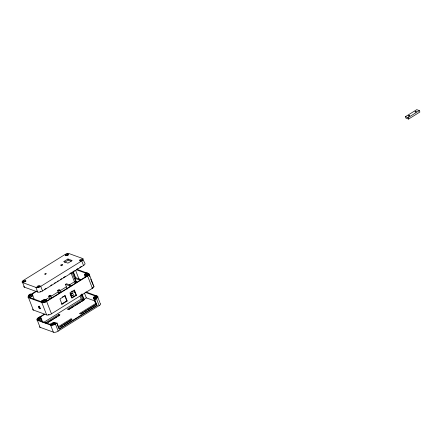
<?xml version="1.0" encoding="UTF-8"?>
<svg xmlns="http://www.w3.org/2000/svg" width="442" height="442" viewBox="0 0 442 442"><rect width="100%" height="100%" fill="white"/><g stroke="black" fill="none" stroke-linecap="round" stroke-linejoin="round"><path stroke-width="0.66" d="M59.863 292.245L59.979 291.935M51.018 297.72L50.664 297.969M81.731 260.924L82.383 260.454A3.729 1.514 -21.3 0 0 83.068 258.664L68.814 253.493A3.729 1.514 -21.3 0 0 65.361 254.277L22.967 280.67A3.729 1.514 -21.3 0 0 22.282 282.46L36.531 287.632A3.729 1.514 -21.3 0 0 39.984 286.847L81.731 260.924L83.516 265.504L41.769 291.427A3.729 1.514 -21.3 0 1 38.316 292.217L24.067 287.046A3.729 1.514 -21.3 0 1 23.945 286.256M83.516 265.504L84.168 265.034A3.729 1.514 -21.3 0 0 84.853 263.244L83.35 260.15M28.852 295.775A3.729 1.514 -21.3 0 0 28.166 297.565L42.421 302.737A3.729 1.514 -21.3 0 0 45.874 301.947L88.267 275.554A3.729 1.514 -21.3 0 0 88.953 273.764L77.173 269.399M32.857 309.113A3.729 1.514 -21.3 0 0 32.979 309.903L47.228 315.074A3.729 1.514 -21.3 0 0 50.681 314.29L93.08 287.891A3.729 1.514 -21.3 0 0 93.765 286.101L93.378 285.869M96.688 296.488A2.895 1.171 -21.3 0 1 95.936 298.455L94.356 299.438L94.792 299.593L97.063 298.118A3.729 1.514 -21.3 0 0 97.748 296.328L85.969 291.958M39.531 326.82A3.729 1.514 -21.3 0 0 39.714 327.174L53.963 332.345A3.729 1.514 -21.3 0 0 57.416 331.561L99.815 305.168A3.729 1.514 -21.3 0 0 100.5 303.378L100.113 303.146M44.714 300.864L44.299 299.803L43.758 299.61L41.647 300.919L42.134 301.096A2.796 1.133 -21.3 0 0 45.172 300.599L46.476 299.836L46.885 300.892L45.587 301.659A2.796 1.133 -21.3 0 1 42.548 302.151L29.227 297.4A2.895 1.171 -21.3 0 1 29.05 296.217M55.477 322.925L54.068 322.417L53.3 322.892L52.758 322.699L50.648 324.008L51.134 324.185A2.796 1.133 -21.3 0 0 54.178 323.688L55.477 322.925L55.681 323.456M50.648 324.008L51.338 324.715A2.796 1.133 -21.3 0 0 54.383 324.218L56.631 322.92L57.068 323.08L59.405 329.069L97.13 305.588L94.792 299.593M67.919 258.99L63.698 261.614L67.93 263.15L72.145 260.526L67.919 258.99L68.328 260.045L71.35 261.145M64.637 262.344L68.328 260.045M30.675 294.576L36.526 290.935M31.376 294.565L36.653 291.284M29.387 296.471L32.305 294.654L32.719 295.709L29.796 297.527L29.387 296.471L28.901 296.295A2.796 1.133 -21.3 0 1 29.631 294.394L30.354 293.947L32.305 294.654M29.774 297.599L32.852 295.681L34.321 299.438M44.316 289.477L46.056 288.394M50.703 285.504L51.863 284.781M54.184 283.339L55.344 282.615M57.084 281.532L58.245 280.808M60.565 279.361L61.725 278.642M63.466 277.554L65.212 276.471M69.853 273.581L71.013 272.858M73.333 271.416L74.494 270.692M76.234 269.609L77.98 268.526M79.72 267.438L81.461 266.355M67.256 289.046L65.427 284.35L66.399 283.742L71.869 285.725M76.599 282.504L74.996 278.388L75.969 277.78L81.439 279.769M44.299 299.803L45.067 299.328L46.476 299.836M84.532 274.758L85.345 274.25L84.803 274.057L86.914 272.742L87.394 272.918A2.796 1.133 -21.3 0 1 86.671 274.819L85.947 275.272L84.532 274.758L84.947 275.814L86.356 276.327L87.08 275.874A2.796 1.133 -21.3 0 0 87.809 273.974M45.15 300.013L49.255 297.455M51.012 296.361L58.046 291.985M59.803 290.891L66.25 286.88M69.179 285.057L74.449 281.769L75.969 282.322L76.781 281.819M62.399 296.991L63.549 296.273M65.14 295.715L59.946 298.941L62.007 304.234L67.201 301.002L65.14 295.715L64.703 295.554L66.764 300.842L67.201 301.002M40.973 318.074L40.763 317.544L39.355 317.036L38.631 317.483A2.796 1.133 -21.3 0 0 37.901 319.384L38.592 320.091L37.901 319.384M44.156 314.223L37.647 318.334A3.729 1.514 -21.3 0 0 36.962 320.124L51.217 325.295A3.729 1.514 -21.3 0 0 54.67 324.511L57.068 323.08M39.587 317.494L44.863 314.207M66.764 300.842L61.576 304.074L62.007 304.234M71.632 297.814L76.013 295.085L76.449 295.245L72.068 297.969L71.632 297.814L70.029 293.698M42.741 322.24L41.106 318.041L40.161 318.577L39.957 318.052L40.763 317.544M38.388 319.56L40.498 318.246L40.703 318.776M38.57 320.157L40.841 318.748L42.007 321.743M43.681 322.389L81.184 299.046L82.704 299.593L67.294 309.19L68.377 309.582L84.599 299.483L84.057 299.289L81.958 293.897M45.156 322.969L58.858 314.444L59.941 314.837L46.034 323.494M84.057 299.289L86.328 297.875L94.643 300.892M48.261 322.351L53.476 319.107M54.631 318.384L56.952 316.942M58.112 316.223L59.267 315.5L58.858 314.444M68.864 309.527L74.079 306.278M75.239 305.56L80.45 302.311M81.61 301.593L83.93 300.151L81.682 294.378M94.008 297.676L93.803 297.146L95.914 295.831L96.605 296.538A2.796 1.133 -21.3 0 1 95.875 298.438L95.671 297.908A2.796 1.133 -21.3 0 0 96.4 296.007M93.538 297.847L94.947 298.361L95.152 298.886L93.743 298.378L93.538 297.847L94.345 297.344L94.555 297.869M94.947 298.361L95.671 297.908M58.261 326.787L71.007 318.853L72.096 319.246L58.355 327.798M95.942 304.4L80.532 313.997L79.444 313.599L95.671 303.499L96.212 303.698M60.41 326.765L62.731 325.318M63.891 324.599L71.422 319.909L71.007 318.853M81.019 313.936L83.334 312.494M84.494 311.77L86.234 310.693M87.389 309.969L96.08 304.56L93.605 298.405L95.124 298.958M97.13 305.588L96.693 305.428L58.968 328.914L59.405 329.069M405.391 116.721L416.745 109.655L419.347 110.599L419.9 112.008L408.546 119.08L405.938 118.136L405.391 116.721L407.994 117.666L408.546 119.08M407.994 117.666L419.347 110.599M55.051 323.903L54.416 324.251A2.895 1.171 -21.3 0 1 51.261 324.765L38.023 319.964A2.895 1.171 -21.3 0 1 37.846 318.776M59.598 292.405L59.007 292.543M72.576 295.471L71.808 295.543M76.477 269.786L86.068 273.267M86.328 276.399L84.809 275.847L85.3 277.101M74.996 278.388L80.466 280.372M74.588 282.123L76.107 282.676M65.427 284.35L70.897 286.333M85.273 292.344L96.146 296.289M93.803 297.146L94.345 297.344M71.742 291.179L75.389 292.505M38.719 286.549L39.261 286.748M31.824 295.306L32.852 295.681M54.808 323.058L55.819 323.422M39.957 318.052L40.498 318.246M40.294 318.549L40.841 318.748M89.135 274.117L93.942 286.455M88.571 273.532L89.77 276.62M90.737 279.084L92.897 284.637M97.367 296.096L99.864 302.505M95.914 295.831L96.118 296.361M87.615 276.023L92.428 288.361M96.411 298.582L99.163 305.632M86.671 274.819L87.08 275.874M85.947 275.272L86.356 276.327M94.356 299.438L96.693 305.428M75.687 270.576L79.107 279.35M84.461 293.079L86.328 297.875M73.173 271.36L75.858 278.256M72.875 271.791L75.317 278.057M72.063 272.294L75.969 282.322M80.836 294.803L82.704 299.593M71.029 272.996L74.449 281.769M80.019 296.046L81.184 299.046M76.449 295.245L74.383 289.958L70.007 292.681L72.068 297.969M74.179 290.383L76.013 295.085M57.333 324.721L58.736 328.312M40.763 286.427L42.548 291.007M46.648 301.527L51.46 313.864M55.443 324.085L58.195 331.135M45.797 300.262L46.211 301.322M54.797 323.351L55.007 323.881M54.068 322.417L54.278 322.942M42.134 301.096L42.542 302.151M51.134 324.185L51.338 324.715M41.647 300.919L42.062 301.98M35.957 287.515L37.747 292.101M41.846 302.621L46.659 314.958M50.642 325.179L53.394 332.229M40.797 319.831L41.548 321.754M39.355 317.036L39.559 317.56M28.901 296.295L29.316 297.35A2.796 1.133 -21.3 0 1 28.918 296.576M22.664 282.692L24.448 287.278M28.553 297.798L33.36 310.135M37.349 320.356L40.095 327.406M61.515 265.808A1.088 0.442 -21.3 0 1 62.018 265.57M40.819 291.455A2.895 1.171 -21.3 0 1 40.106 291.659M80.461 261.034A1.039 0.42 -21.3 0 1 81.61 260.316A1.039 0.42 -21.3 0 1 82.378 260.598M66.239 255.691A1.039 0.42 -21.3 0 1 67.322 255.117A1.039 0.42 -21.3 0 1 68.085 255.294M23.741 282.156A1.039 0.42 -21.3 0 1 25.426 281.565M37.968 287.482A1.039 0.42 -21.3 0 1 39.57 286.725M37.388 287.615A1.663 0.674 -21.3 0 1 38.824 286.587A1.663 0.674 -21.3 0 1 40.415 286.565M23.211 282.206A1.663 0.674 -21.3 0 1 25.918 281.261M80.013 260.946A1.663 0.674 -21.3 0 1 81.521 260.073A1.663 0.674 -21.3 0 1 82.903 260.111M65.72 255.73A1.663 0.674 -21.3 0 1 68.433 254.819M40.449 308.394A1.448 0.558 58.1 0 1 39.449 307.378A1.448 0.558 58.1 0 1 39.089 306.096M92.881 287.449A2.895 1.171 -21.3 0 1 91.953 288.228M49.018 314.522A2.895 1.171 -21.3 0 1 48.344 314.632M42.465 302.206A2.895 1.171 -21.3 0 0 45.62 301.693L87.14 275.891A2.895 1.171 -21.3 0 0 87.892 273.93M73.217 294.554A1.37 0.552 -21.3 0 1 73.112 295.521A1.37 0.552 -21.3 0 1 71.162 295.853M60.256 291.493A1.37 0.552 -21.3 0 1 60.449 292.223A1.37 0.552 -21.3 0 1 58.736 292.924A1.37 0.552 -21.3 0 1 58.245 292.317M51.554 297.096A1.37 0.552 -21.3 0 1 50.565 298.322A1.37 0.552 -21.3 0 1 49.322 297.869M38.111 319.914A2.796 1.133 -21.3 0 1 37.714 319.135M71.101 293.643C72.311 294.372 72.516 292.272 71.101 293.643M58.123 290.582C59.327 291.317 59.51 289.228 58.123 290.582M49.206 296.129C50.377 296.88 50.648 294.764 49.206 296.129M408.739 116.108A0.724 0.293 -21.3 0 0 409.728 115.495A0.724 0.293 -21.3 0 0 408.662 115.594A0.724 0.293 -21.3 0 0 408.739 116.108M415.392 111.964A0.724 0.293 -21.3 0 0 416.375 111.356A0.724 0.293 -21.3 0 0 415.314 111.456A0.724 0.293 -21.3 0 0 415.392 111.964M37.89 287.245A1.663 0.674 -21.3 0 0 40.15 285.841A1.663 0.674 -21.3 0 0 37.714 286.068A1.663 0.674 -21.3 0 0 37.89 287.245M23.581 282.051A1.663 0.674 -21.3 0 0 25.835 280.648A1.663 0.674 -21.3 0 0 23.398 280.874A1.663 0.674 -21.3 0 0 23.581 282.051M80.383 260.797A1.663 0.674 -21.3 0 0 82.637 259.388A1.663 0.674 -21.3 0 0 80.201 259.62A1.663 0.674 -21.3 0 0 80.383 260.797M66.029 255.603A1.663 0.674 -21.3 0 0 68.328 254.216A1.663 0.674 -21.3 0 0 65.924 254.404A1.663 0.674 -21.3 0 0 66.029 255.603M45.134 274.294A0.829 0.337 -21.3 0 0 46.255 273.592A0.829 0.337 -21.3 0 0 45.045 273.708A0.829 0.337 -21.3 0 0 45.134 274.294M61.223 265.52A1.088 0.442 -21.3 0 0 62.698 264.603A1.088 0.442 -21.3 0 0 61.106 264.752A1.088 0.442 -21.3 0 0 61.223 265.52M86.118 274.515A1.039 0.42 -21.3 0 0 87.527 273.637A1.039 0.42 -21.3 0 0 86.008 273.78A1.039 0.42 -21.3 0 0 86.118 274.515M29.316 295.77A1.039 0.42 -21.3 0 0 30.725 294.897A1.039 0.42 -21.3 0 0 29.205 295.041A1.039 0.42 -21.3 0 0 29.316 295.77M43.631 300.963A1.039 0.42 -21.3 0 0 45.034 300.09A1.039 0.42 -21.3 0 0 43.515 300.234A1.039 0.42 -21.3 0 0 43.631 300.963M38.46 306.98A1.448 0.558 58.1 0 0 39.979 308.831A1.448 0.558 58.1 0 0 39.515 306.892A1.448 0.558 58.1 0 0 38.46 306.98M71.14 294.217A1.37 0.552 -21.3 0 0 72.98 293.052A1.37 0.552 -21.3 0 0 70.963 293.256A1.37 0.552 -21.3 0 0 71.14 294.217M58.145 291.151A1.37 0.552 -21.3 0 0 60.007 289.996A1.37 0.552 -21.3 0 0 58.001 290.184A1.37 0.552 -21.3 0 0 58.145 291.151M49.222 296.709A1.37 0.552 -21.3 0 0 51.084 295.549A1.37 0.552 -21.3 0 0 49.079 295.737A1.37 0.552 -21.3 0 0 49.222 296.709M52.72 323.947A0.829 0.337 -21.3 0 0 53.841 323.246A0.829 0.337 -21.3 0 0 52.631 323.362A0.829 0.337 -21.3 0 0 52.72 323.947M38.404 318.754A0.829 0.337 -21.3 0 0 39.531 318.052A0.829 0.337 -21.3 0 0 38.316 318.168A0.829 0.337 -21.3 0 0 38.404 318.754M95.207 297.499A0.829 0.337 -21.3 0 0 96.328 296.797A0.829 0.337 -21.3 0 0 95.118 296.908A0.829 0.337 -21.3 0 0 95.207 297.499"/></g></svg>
